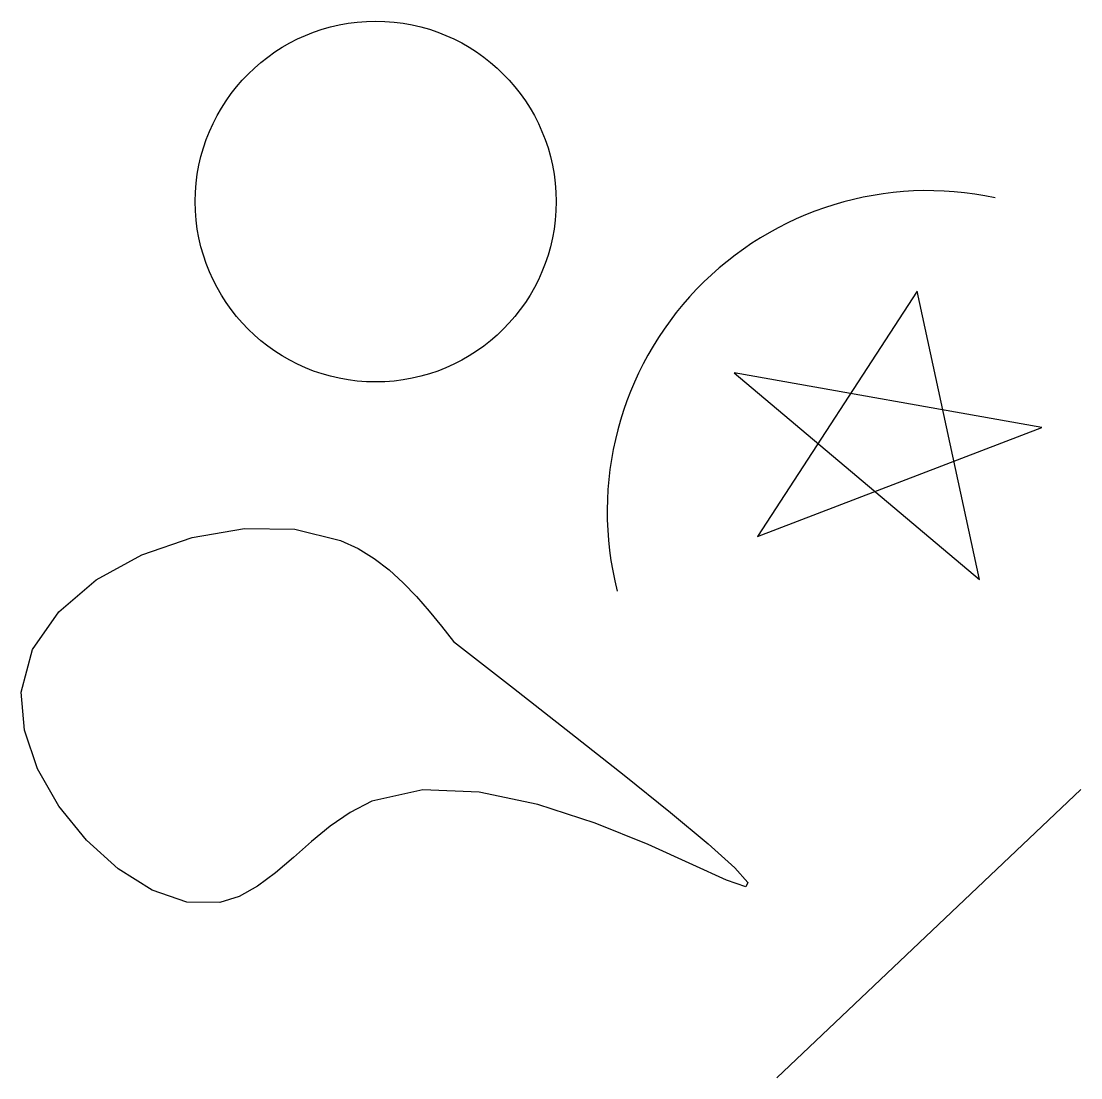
# Model space of a CAD drawing. Extents: x 1441 to 8258, y 1642 to 8441.
import ezdxf

# ---------------------------------------------------------------- set-up
doc = ezdxf.new("R2010")
doc.units = 0
doc.linetypes.add('Solid', pattern=[0])
doc.layers.add('Drawing', color=7, linetype='Solid')

msp = doc.modelspace()

# ---------------------------------------------------------------- linework, layer by layer
at = {"layer": 'Drawing', "linetype": 'Solid'}
msp.add_line((8257.907882, 3496.350176), (6303.163299, 1641.848906), dxfattribs=at)
msp.add_lwpolyline([(8007.299602, 5827.007323), (6027.493917, 6177.858881), (7606.326034, 4849.635036), (7205.352798, 6704.136253), (6177.858881, 5125.304136), (8007.299602, 5827.007323)], close=True, dxfattribs=at)
msp.add_lwpolyline([(4223.114577, 4448.66167), (4607.480102, 4149.602369), (4977.615122, 3860.229287), (5319.289133, 3590.228644), (5618.271631, 3349.286658), (5860.332111, 3147.089551), (6031.240069, 2993.323539), (6116.765, 2897.674844), (6102.676399, 2869.829684), (5979.681801, 2914.373476), (5763.025447, 3013.469168), (5474.147452, 3143.322734), (5134.487936, 3280.140153), (4765.487013, 3400.127401), (4388.584803, 3479.490454), (4025.22142, 3494.435289), (3696.836983, 3421.167883), (3558.21915, 3350.093749), (3429.686715, 3261.119096), (3308.546452, 3161.712247), (3192.105131, 3059.341526), (3077.669526, 2961.475255), (2962.546408, 2875.581758), (2844.042548, 2809.129357), (2719.46472, 2769.586375), (2506.869667, 2773.186046), (2284.629087, 2850.105238), (2065.113211, 2987.335748), (1860.692272, 3171.869377), (1683.736503, 3390.697922), (1546.616134, 3630.813183), (1461.701399, 3879.206958), (1441.36253, 4122.871046), (1515.027316, 4398.340205), (1682.803056, 4641.537076), (1923.806943, 4846.698142), (2217.156172, 5008.059887), (2541.967935, 5119.858793), (2877.359426, 5176.331344), (3202.447838, 5171.714021), (3496.350365, 5100.243309), (3608.152446, 5048.022383), (3711.571905, 4984.110745), (3807.806259, 4910.178498), (3898.053027, 4827.895742), (3983.509725, 4738.93258), (4065.373871, 4644.959113), (4144.842983, 4547.645442), (4223.114577, 4448.66167)], dxfattribs=at)
msp.add_circle((3721.897834, 7280.53528), 1160.941301, dxfattribs=at)
msp.add_arc((7275.690576, 5286.525132), 2064.534847, 77.953523, 194.361133, dxfattribs=at)

doc.saveas('drawing.dxf')
